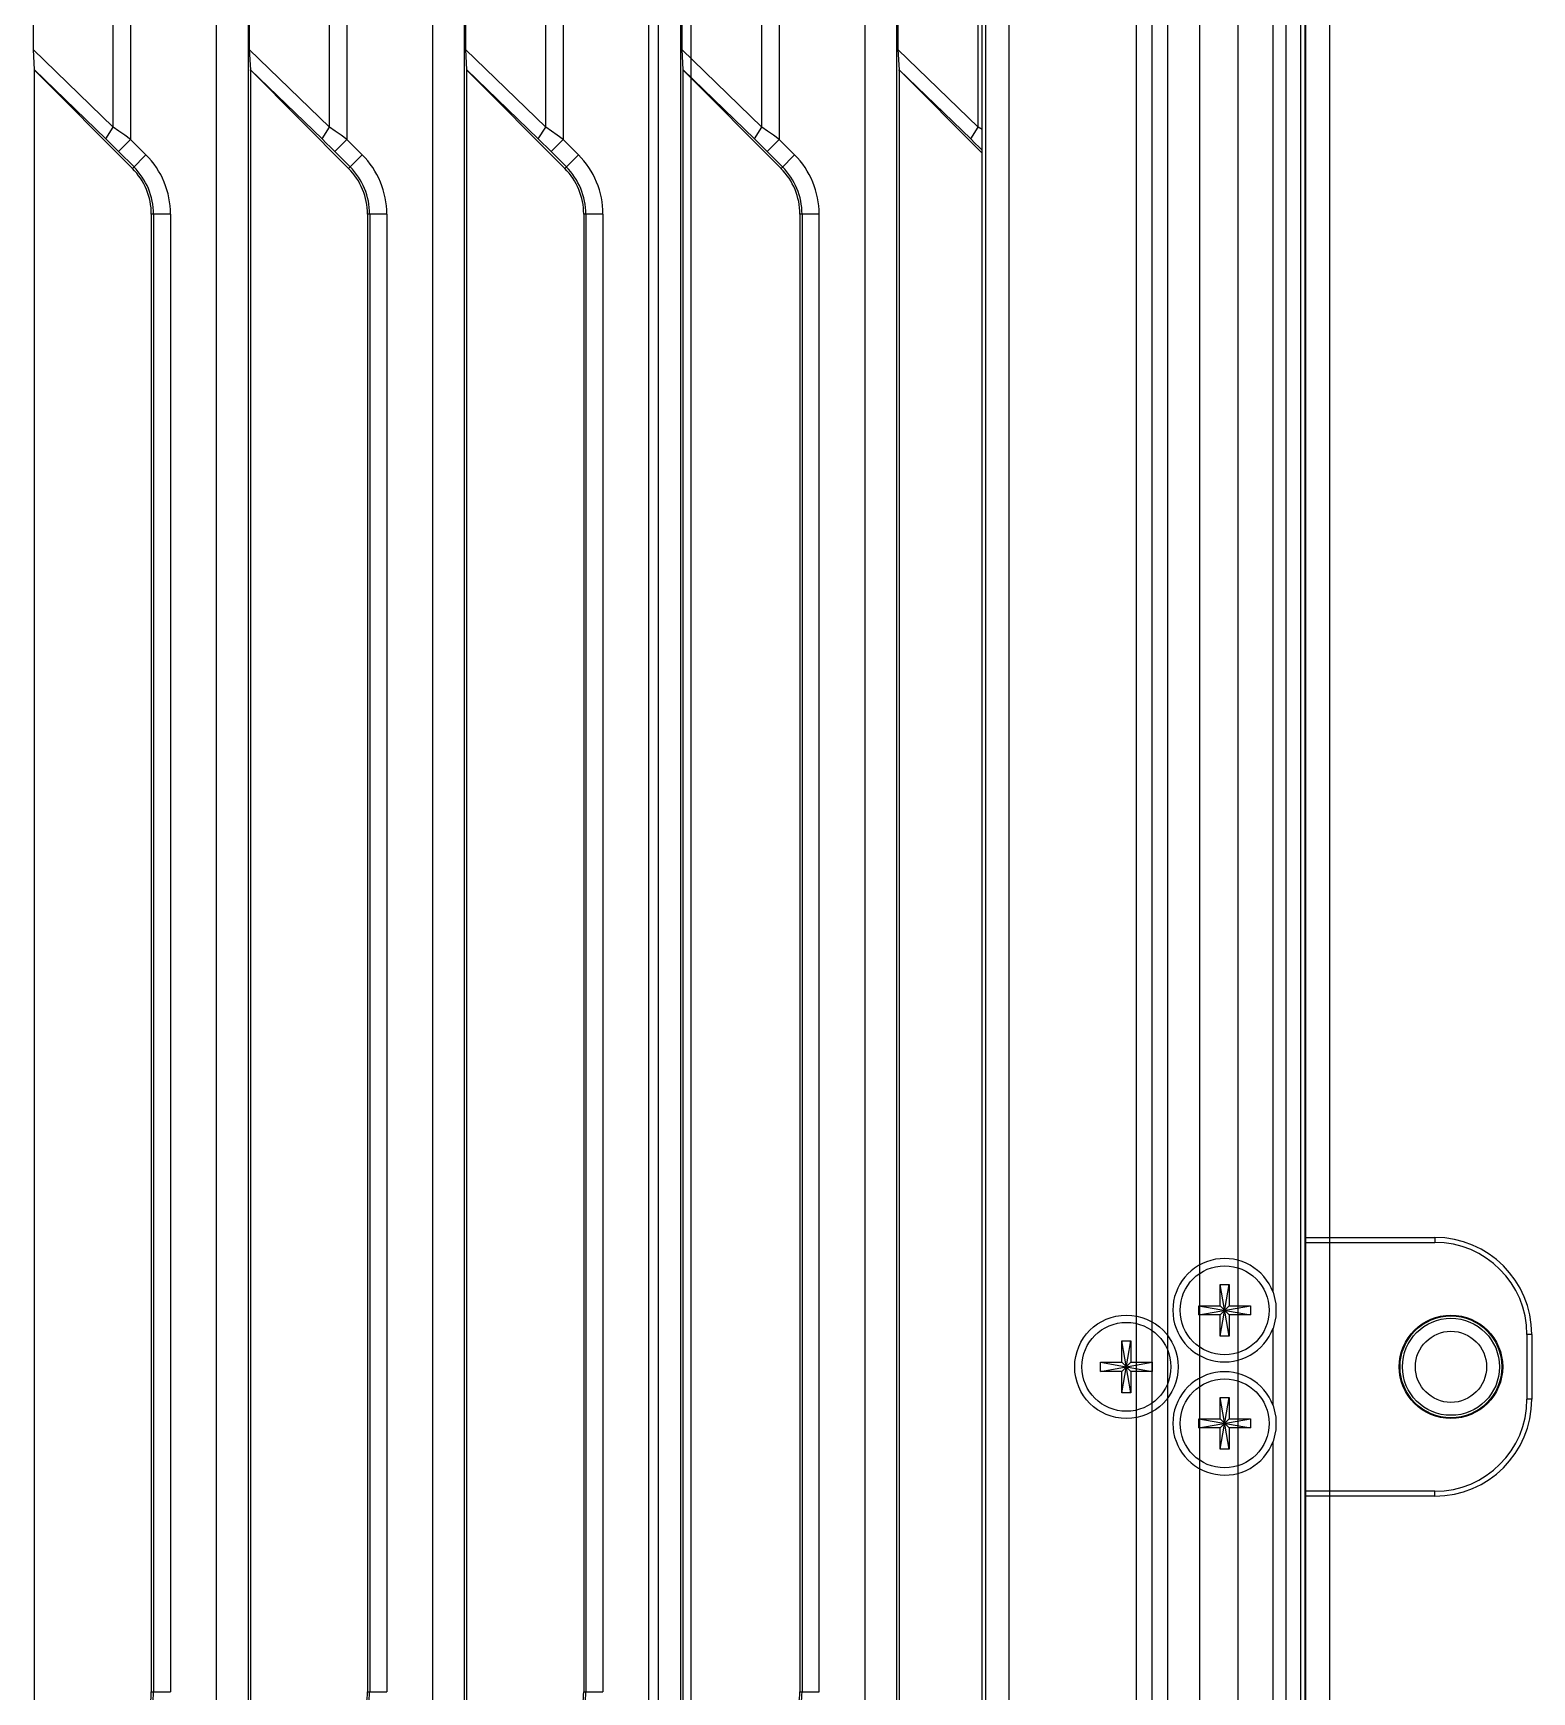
# Model space of a CAD drawing. Header units: millimetres. Extents: x -3132 to 28633, y 682 to 5849.
# Drawn here: x 25480.7 to 25573.4, y 3165 to 3267.6 of the extents above; entities that cross this region are included whole.
import ezdxf

# ---------------------------------------------------------------- set-up
doc = ezdxf.new("R2010")
doc.units = ezdxf.units.MM

# ---------------------------------------------------------------- blocks, each defined once
blk = doc.blocks.new('rtjg')
at = {"linetype": 'Continuous'}
for p, q in [((18739.39, 1763.81), (18739.39, 2763.81)), ((18719.54, 2082.29), (18719.54, 1838.49)), ((18718.12, 1838.49), (18718.12, 2077.42)), ((18670.53, 2008.9), (18670.53, 1785.31)), ((18683.9, 2008.9), (18683.9, 1785.7)), ((18697.27, 2008.9), (18697.27, 1798.19)), ((18710.64, 2008.9), (18710.64, 1809.44)), ((18672.52, 1785.31), (18672.52, 2007.99)), ((18685.89, 1786.87), (18685.89, 2007.99)), ((18699.26, 1800.18), (18699.26, 2007.99)), ((18712.63, 1813.55), (18712.63, 2007.99)), ((18736.69, 1801.59), (18736.69, 2000.91)), ((18737.58, 2000.5), (18737.58, 1791.5)), ((18737.87, 1791.54), (18737.87, 2000.5)), ((18733.7, 1996.98), (18733.7, 1801.59)), ((18731.37, 1803.91), (18731.37, 1995.64)), ((18729.37, 1994.41), (18729.37, 1806.01)), ((18727.42, 1993.33), (18727.42, 1830.61)), ((18728.42, 1830.61), (18728.42, 1992.79)), ((18665.24, 1976.27), (18665.24, 1939.13)), ((18678.61, 1976.27), (18678.61, 1939.13)), ((18691.98, 1976.27), (18691.98, 1939.13)), ((18705.35, 1976.27), (18705.35, 1939.13)), ((18664.17, 1939.9), (18664.17, 1975.5)), ((18677.54, 1939.9), (18677.54, 1975.5)), ((18690.91, 1939.9), (18690.91, 1975.5)), ((18704.28, 1939.9), (18704.28, 1975.5)), ((18659.21, 1970.71), (18659.21, 1944.7)), ((18672.58, 1970.71), (18672.58, 1944.7)), ((18685.95, 1970.71), (18685.95, 1944.7)), ((18699.32, 1970.71), (18699.32, 1944.7)), ((18712.69, 1970.71), (18712.69, 1944.7)), ((18717.89, 1821.29), (18717.89, 1956.46)), ((18717.65, 1939.9), (18717.65, 1954.93)), ((18664.17, 1939.9), (18659.21, 1944.7)), ((18659.21, 1944.7), (18659.28, 1943.43)), ((18677.54, 1939.9), (18672.58, 1944.7)), ((18672.58, 1944.7), (18672.65, 1943.43)), ((18690.91, 1939.9), (18685.95, 1944.7)), ((18685.95, 1944.7), (18686.02, 1943.43)), ((18704.28, 1939.9), (18699.32, 1944.7)), ((18699.32, 1944.7), (18699.39, 1943.43)), ((18717.65, 1939.9), (18712.69, 1944.7)), ((18712.69, 1944.7), (18712.76, 1943.43)), ((18659.29, 1943.43), (18663.71, 1939.16)), ((18659.3, 1943.41), (18665.35, 1937.34)), ((18659.3, 1834.22), (18659.3, 1943.41)), ((18672.66, 1943.43), (18677.08, 1939.16)), ((18672.67, 1943.41), (18678.72, 1937.34)), ((18672.67, 1834.22), (18672.67, 1943.41)), ((18686.03, 1943.43), (18690.45, 1939.16)), ((18686.04, 1943.41), (18692.09, 1937.34)), ((18686.04, 1834.22), (18686.04, 1943.41)), ((18699.4, 1943.43), (18703.82, 1939.16)), ((18699.41, 1943.41), (18705.46, 1937.34)), ((18699.41, 1834.22), (18699.41, 1943.41)), ((18712.77, 1943.43), (18717.19, 1939.16)), ((18712.78, 1943.41), (18717.89, 1938.29)), ((18712.78, 1834.22), (18712.78, 1943.41)), ((18663.71, 1939.16), (18664.17, 1939.9)), ((18665.24, 1939.13), (18664.5, 1938.39)), ((18666.19, 1938.18), (18665.24, 1939.13)), ((18677.08, 1939.16), (18677.54, 1939.9)), ((18678.61, 1939.13), (18677.87, 1938.39)), ((18679.56, 1938.18), (18678.61, 1939.13)), ((18690.45, 1939.16), (18690.91, 1939.9)), ((18691.98, 1939.13), (18691.24, 1938.39)), ((18692.93, 1938.18), (18691.98, 1939.13)), ((18703.82, 1939.16), (18704.28, 1939.9)), ((18705.35, 1939.13), (18704.61, 1938.39)), ((18706.3, 1938.18), (18705.35, 1939.13)), ((18717.19, 1939.16), (18717.65, 1939.9)), ((18717.89, 1939.74), (18717.65, 1939.9)), ((18664.5, 1938.39), (18665.45, 1937.44)), ((18665.35, 1937.34), (18666.19, 1938.18)), ((18677.87, 1938.39), (18678.82, 1937.44)), ((18678.72, 1937.34), (18679.56, 1938.18)), ((18691.24, 1938.39), (18692.19, 1937.44)), ((18692.09, 1937.34), (18692.93, 1938.18)), ((18704.61, 1938.39), (18705.56, 1937.44)), ((18705.46, 1937.34), (18706.3, 1938.18)), ((18667.71, 1934.51), (18666.52, 1934.51)), ((18666.52, 1934.51), (18666.52, 1843.11)), ((18666.66, 1934.51), (18666.66, 1843.11)), ((18667.71, 1934.51), (18667.71, 1843.11)), ((18681.08, 1934.51), (18679.89, 1934.51)), ((18679.89, 1934.51), (18679.89, 1843.11)), ((18680.03, 1934.51), (18680.03, 1843.11)), ((18681.08, 1934.51), (18681.08, 1843.11)), ((18694.45, 1934.51), (18693.26, 1934.51)), ((18693.26, 1934.51), (18693.26, 1843.11)), ((18693.4, 1934.51), (18693.4, 1843.11)), ((18694.45, 1934.51), (18694.45, 1843.11)), ((18707.82, 1934.51), (18706.63, 1934.51)), ((18706.63, 1934.51), (18706.63, 1843.11)), ((18706.77, 1934.51), (18706.77, 1843.11)), ((18707.82, 1843.11), (18707.82, 1934.51)), ((18666.52, 1843.11), (18667.71, 1843.11)), ((18679.89, 1843.11), (18681.08, 1843.11)), ((18693.26, 1843.11), (18694.45, 1843.11)), ((18706.63, 1843.11), (18707.82, 1843.11))]:
    blk.add_line(p, q, dxfattribs=at)
for points in [[(18659.29, 1943.4), (18659.29, 1943.41), (18659.29, 1943.42), (18659.29, 1943.43)], [(18672.66, 1943.4), (18672.66, 1943.41), (18672.66, 1943.42), (18672.66, 1943.43)], [(18686.03, 1943.4), (18686.03, 1943.41), (18686.03, 1943.42), (18686.03, 1943.43)], [(18712.77, 1943.4), (18712.77, 1943.41), (18712.77, 1943.42), (18712.77, 1943.43)], [(18663.71, 1939.16), (18663.97, 1938.91), (18664.23, 1938.65), (18664.5, 1938.39)], [(18665.24, 1939.13), (18664.88, 1939.4), (18664.52, 1939.65), (18664.17, 1939.9)], [(18677.08, 1939.16), (18677.34, 1938.91), (18677.6, 1938.65), (18677.87, 1938.39)], [(18678.61, 1939.13), (18678.25, 1939.4), (18677.89, 1939.65), (18677.54, 1939.9)], [(18690.45, 1939.16), (18690.71, 1938.91), (18690.97, 1938.65), (18691.24, 1938.39)], [(18691.98, 1939.13), (18691.62, 1939.4), (18691.26, 1939.65), (18690.91, 1939.9)], [(18703.82, 1939.16), (18704.08, 1938.91), (18704.34, 1938.65), (18704.61, 1938.39)], [(18705.35, 1939.13), (18704.99, 1939.4), (18704.63, 1939.65), (18704.28, 1939.9)], [(18717.19, 1939.16), (18717.45, 1938.91), (18717.71, 1938.65), (18717.89, 1938.47)]]:
    blk.add_lwpolyline(points, dxfattribs=at)
for centre, radius, start, end in [((18662.52, 1934.51), 5.19, 0, 45), ((18675.89, 1934.51), 5.19, 0, 45), ((18689.26, 1934.51), 5.19, 0, 45), ((18702.63, 1934.51), 5.19, 0, 45), ((18662.52, 1934.51), 4, 0, 45.0007), ((18662.52, 1934.51), 4.13, 0, 45), ((18675.89, 1934.51), 4, 0, 45.0007), ((18675.89, 1934.51), 4.13, 0, 45), ((18689.26, 1934.51), 4, 0, 45.0007), ((18689.26, 1934.51), 4.13, 0, 45), ((18702.63, 1934.51), 4, 0, 45.0007), ((18702.63, 1934.51), 4.13, 0, 45), ((18662.52, 1843.11), 4, 314.9993, 0), ((18662.52, 1843.11), 4.13, 315, 0), ((18675.89, 1843.11), 4, 314.9993, 0), ((18675.89, 1843.11), 4.13, 315, 0), ((18689.26, 1843.11), 4, 314.9993, 0), ((18689.26, 1843.11), 4.13, 315, 0), ((18702.63, 1843.11), 4, 314.9993, 0), ((18702.63, 1843.11), 4.13, 315, 0)]:
    blk.add_arc(centre, radius, start, end, dxfattribs=at)
blk = doc.blocks.new('*U107')
blk.add_blockref('rtjg', (-18489.39, -2267.31))
blk = doc.blocks.new('*U108')
at = {"color": 0, "linetype": 'ByBlock', "lineweight": -2, "transparency": 16777216}
blk.add_blockref('*U107', (2000, 1000), dxfattribs=at)
blk = doc.blocks.new('hfnv')
at = {"color": 114, "linetype": 'Continuous', "true_color": 0x139b48}
for p, q in [((20749.48, 6507.59), (20749.48, 7504.59)), ((20751.48, 7504.59), (20751.48, 6507.59)), ((20789.48, 7504.59), (20789.48, 6507.59)), ((20787.48, 6610.7), (20787.48, 7401.47)), ((20789.48, 6614.09), (20797.48, 6614.09)), ((20789.48, 6613.79), (20797.48, 6613.79)), ((20797.48, 6614.09), (20797.48, 6613.79)), ((20784.2, 6611.19), (20784.76, 6611.19)), ((20784.76, 6607.99), (20784.2, 6611.19)), ((20784.2, 6609.87), (20784.2, 6611.19)), ((20784.2, 6607.99), (20784.76, 6611.19)), ((20784.76, 6611.19), (20784.76, 6609.87)), ((20782.88, 6609.31), (20786.08, 6609.87)), ((20782.88, 6609.87), (20784.2, 6609.87)), ((20782.88, 6609.87), (20786.08, 6609.31)), ((20782.88, 6609.31), (20782.88, 6609.87)), ((20784.2, 6609.31), (20782.88, 6609.31)), ((20784.76, 6609.31), (20784.2, 6609.87)), ((20784.2, 6609.31), (20784.76, 6609.87)), ((20784.2, 6607.99), (20784.2, 6609.31)), ((20784.76, 6609.87), (20786.08, 6609.87)), ((20786.08, 6609.31), (20784.76, 6609.31)), ((20784.76, 6609.31), (20784.76, 6607.99)), ((20786.08, 6609.87), (20786.08, 6609.31)), ((20787.48, 6603.7), (20787.48, 6608.47)), ((20778.13, 6607.69), (20778.69, 6607.69)), ((20778.69, 6604.49), (20778.13, 6607.69)), ((20778.13, 6606.37), (20778.13, 6607.69)), ((20778.13, 6604.49), (20778.69, 6607.69)), ((20778.69, 6607.69), (20778.69, 6606.37)), ((20784.76, 6607.99), (20784.2, 6607.99)), ((20803.48, 6608.09), (20803.18, 6608.09)), ((20803.18, 6608.09), (20803.18, 6604.09)), ((20803.48, 6608.09), (20803.48, 6604.09)), ((20776.81, 6605.81), (20780.01, 6606.37)), ((20776.81, 6606.37), (20778.13, 6606.37)), ((20776.81, 6606.37), (20780.01, 6605.81)), ((20776.81, 6605.81), (20776.81, 6606.37)), ((20778.69, 6605.81), (20778.13, 6606.37)), ((20778.13, 6605.81), (20778.69, 6606.37)), ((20778.69, 6606.37), (20780.01, 6606.37)), ((20780.01, 6606.37), (20780.01, 6605.81)), ((20778.13, 6605.81), (20776.81, 6605.81)), ((20778.13, 6604.49), (20778.13, 6605.81)), ((20780.01, 6605.81), (20778.69, 6605.81)), ((20778.69, 6605.81), (20778.69, 6604.49)), ((20778.69, 6604.49), (20778.13, 6604.49)), ((20784.2, 6604.19), (20784.76, 6604.19)), ((20784.76, 6600.99), (20784.2, 6604.19)), ((20784.2, 6602.87), (20784.2, 6604.19)), ((20784.2, 6600.99), (20784.76, 6604.19)), ((20784.76, 6604.19), (20784.76, 6602.87)), ((20803.48, 6604.09), (20803.18, 6604.09)), ((20782.88, 6602.31), (20786.08, 6602.87)), ((20782.88, 6602.87), (20784.2, 6602.87)), ((20782.88, 6602.87), (20786.08, 6602.31)), ((20782.88, 6602.31), (20782.88, 6602.87)), ((20784.2, 6602.31), (20782.88, 6602.31)), ((20784.76, 6602.31), (20784.2, 6602.87)), ((20784.2, 6602.31), (20784.76, 6602.87)), ((20784.2, 6600.99), (20784.2, 6602.31)), ((20784.76, 6602.87), (20786.08, 6602.87)), ((20786.08, 6602.31), (20784.76, 6602.31)), ((20784.76, 6602.31), (20784.76, 6600.99)), ((20786.08, 6602.87), (20786.08, 6602.31)), ((20787.48, 6507.59), (20787.48, 6601.47)), ((20784.76, 6600.99), (20784.2, 6600.99)), ((20797.48, 6598.39), (20789.48, 6598.39)), ((20797.48, 6598.09), (20789.48, 6598.09)), ((20797.48, 6598.09), (20797.48, 6598.39))]:
    blk.add_line(p, q, dxfattribs=at)
for points in [[(20787.48, 6610.7), (20787.64, 6609.98), (20787.64, 6609.19), (20787.48, 6608.47)], [(20787.48, 6603.7), (20787.64, 6602.98), (20787.64, 6602.19), (20787.48, 6601.47)]]:
    blk.add_lwpolyline(points, dxfattribs=at)
for centre, radius in [((20784.48, 6609.59), 2.75), ((20778.41, 6606.09), 3.2), ((20798.48, 6606.09), 3.2), ((20778.41, 6606.09), 2.75), ((20798.48, 6606.09), 3.15), ((20798.48, 6606.09), 3), ((20798.48, 6606.09), 2.2), ((20784.48, 6602.59), 2.75)]:
    blk.add_circle(centre, radius, dxfattribs=at)
for centre, radius, start, end in [((20797.48, 6608.09), 6, 0, 90), ((20797.48, 6608.09), 5.7, 0, 90), ((20784.48, 6609.59), 3.2, 20.3641, 339.6359), ((20784.48, 6602.59), 3.2, 20.3641, 339.6359), ((20797.48, 6604.09), 6, 270, 0), ((20797.48, 6604.09), 5.7, 270, 0)]:
    blk.add_arc(centre, radius, start, end, dxfattribs=at)
blk = doc.blocks.new('*U116')
blk.add_blockref('hfnv', (-20547.98, -7013.09))
blk = doc.blocks.new('*U117')
at = {"color": 0, "linetype": 'ByBlock', "lineweight": -2, "transparency": 16777216}
blk.add_blockref('*U116', (2000, 1000), dxfattribs=at)

msp = doc.modelspace()

# ---------------------------------------------------------------- block references
for name, p in [('*U117', (23317.901, 2592.128)), ('*U108', (23310.901, 2589.228))]:
    msp.add_blockref(name, p)

doc.saveas('drawing.dxf')
